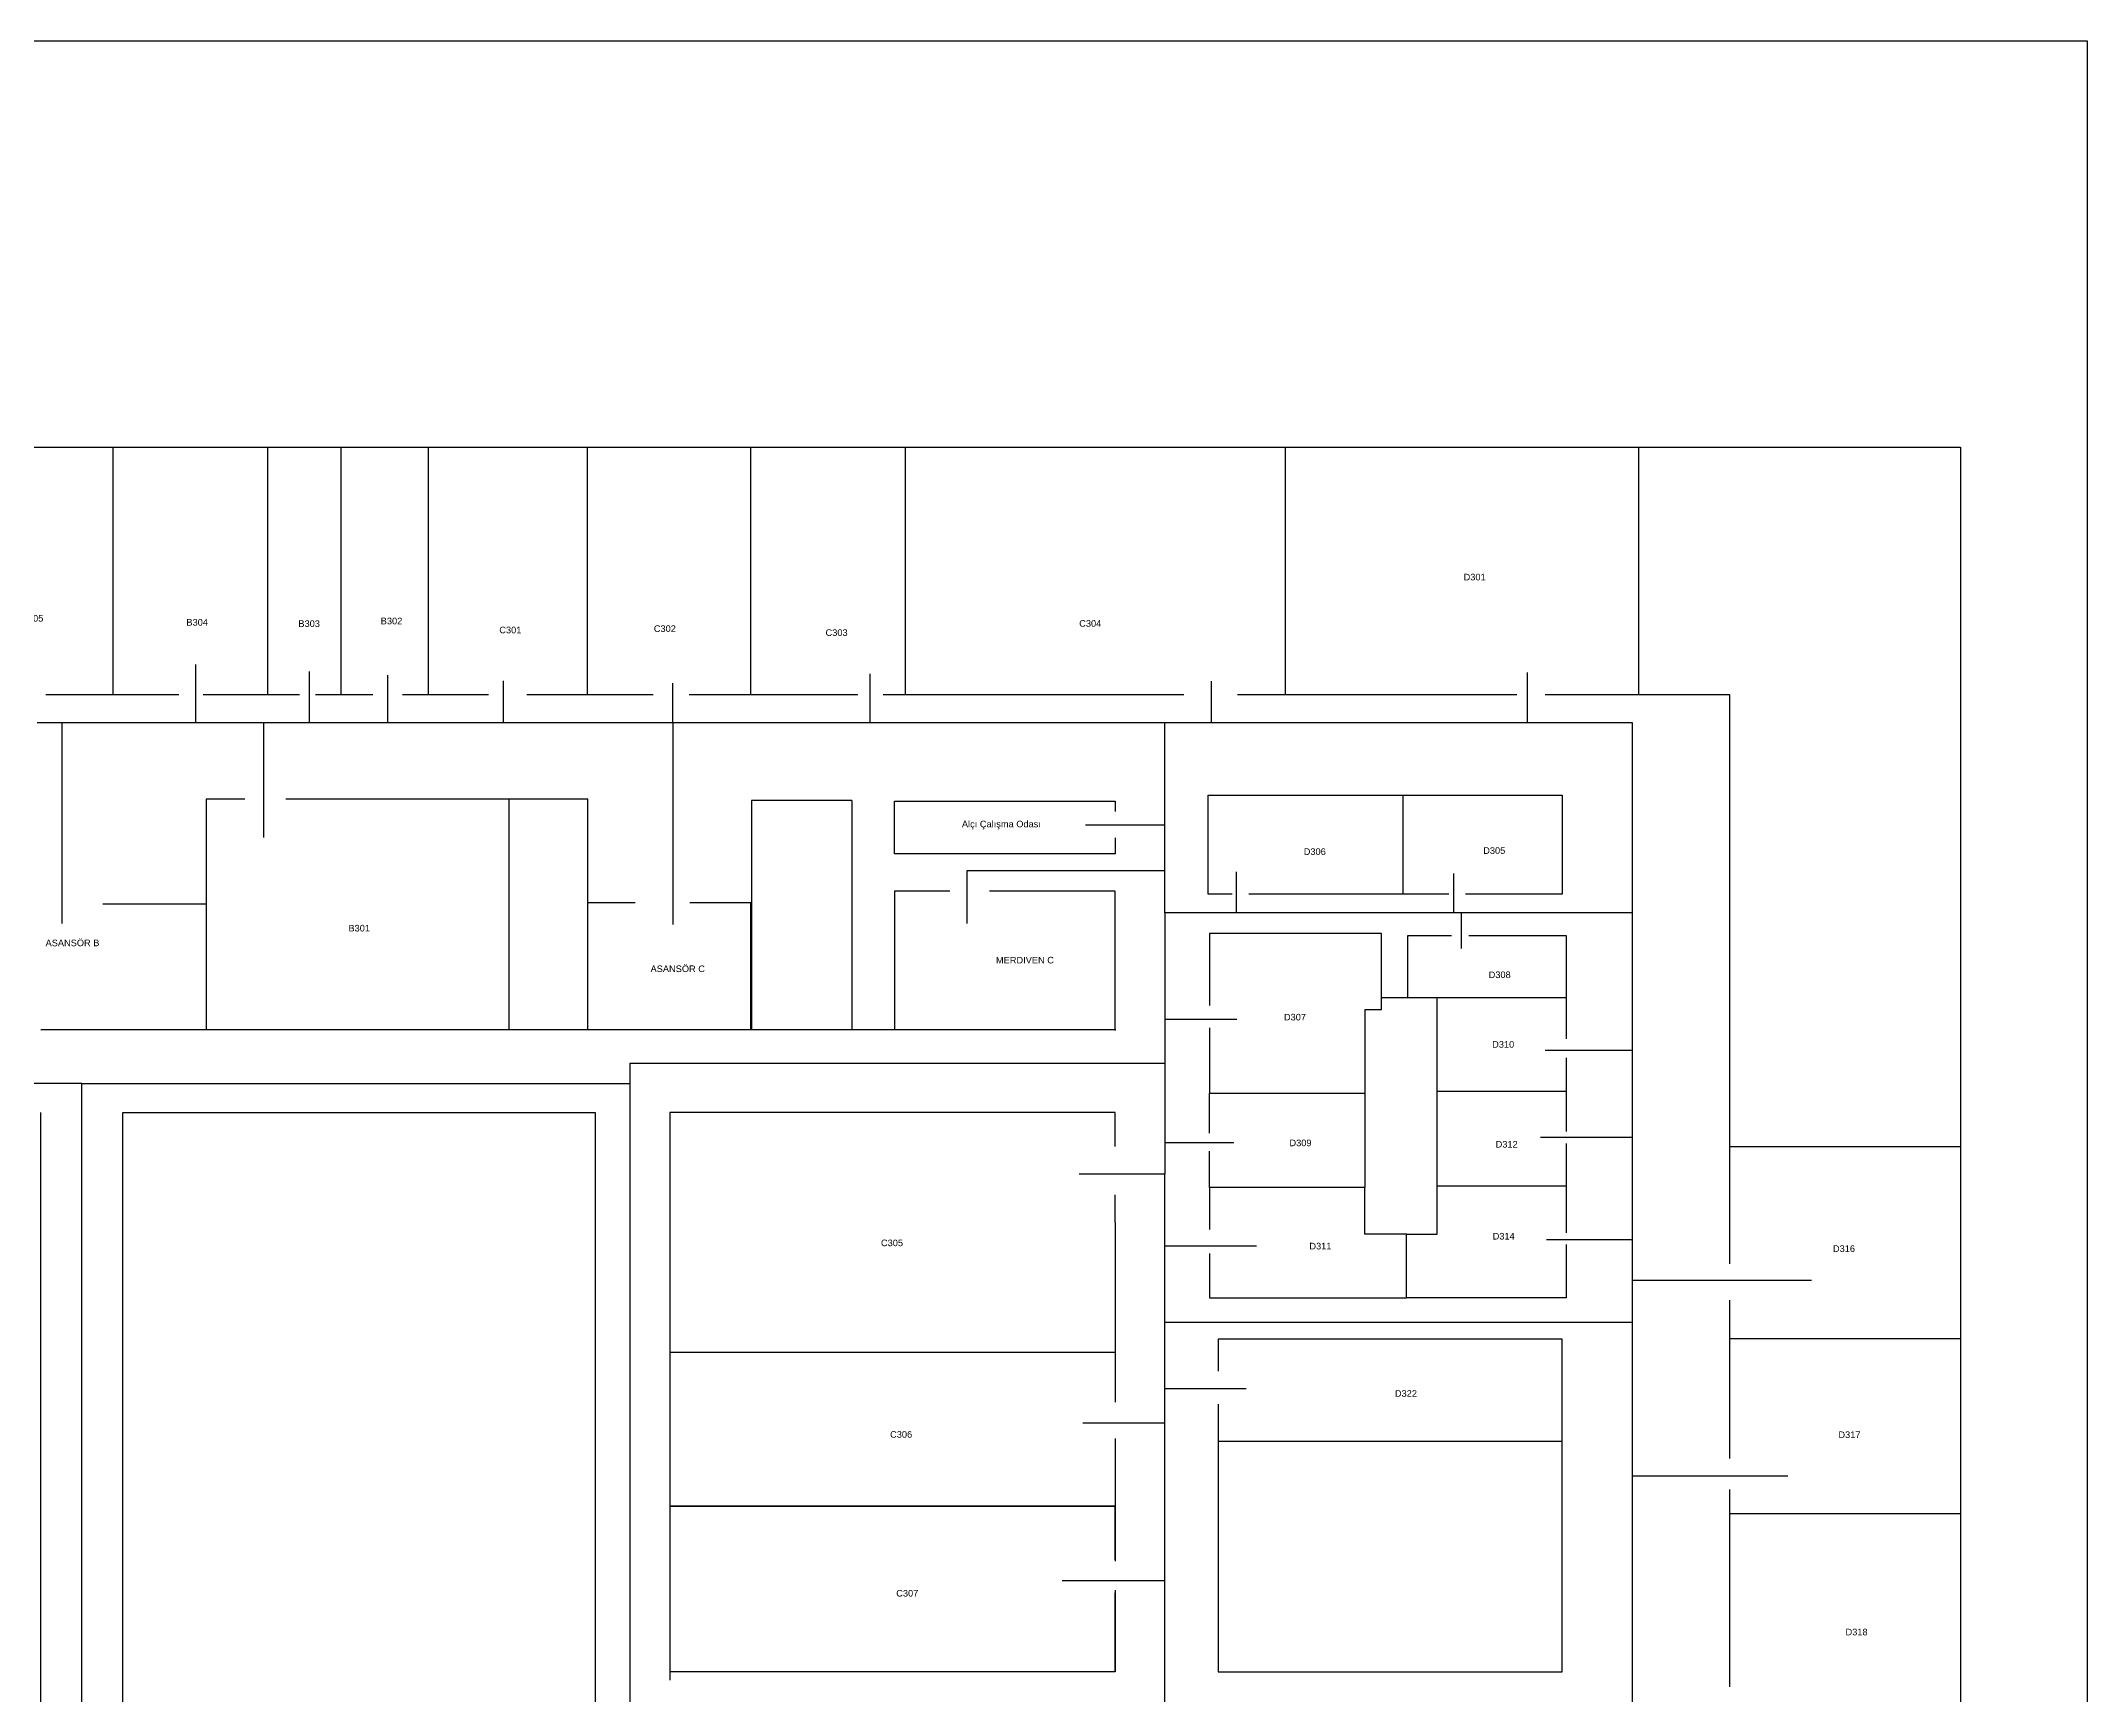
# Model space of a CAD drawing. Header units: metres. Extents: x 38820.6 to 38876.2, y 38467.9 to 38509.7.
# Drawn here: x 38845.27 to 38876.24, y 38484.61 to 38509.65 of the extents above; entities that cross this region are included whole.
import ezdxf

# ---------------------------------------------------------------- set-up
doc = ezdxf.new("R2010")
doc.units = ezdxf.units.M
doc.header["$MEASUREMENT"] = 0
for name, color, linetype in [('Paths', 70, 'Continuous'), ('Rooms', 10, 'Continuous'), ('Walls', 140, 'Continuous')]:
    doc.layers.add(name, color=color, linetype=linetype)
doc.styles.add('Annotative', font='arial.ttf')
picture_1 = doc.add_image_def('image1.jpeg', size_in_pixel=(1600, 1200))

msp = doc.modelspace()

# ---------------------------------------------------------------- linework, layer by layer
at = {"layer": 'Paths'}
for points in [[(38845.21, 38499.331), (38847.613, 38499.331), (38847.613, 38500.21)], [(38847.613, 38499.331), (38849.336, 38499.331), (38849.336, 38500.104)], [(38849.336, 38499.331), (38850.521, 38499.331), (38850.521, 38500.051)], [(38850.521, 38499.331), (38852.27, 38499.331), (38852.27, 38499.963)], [(38852.27, 38499.331), (38854.833, 38499.331), (38854.833, 38499.927)], [(38854.833, 38499.331), (38857.82, 38499.331), (38857.82, 38500.071)], [(38857.82, 38499.331), (38862.988, 38499.331), (38862.988, 38499.958)], [(38862.988, 38499.331), (38867.775, 38499.331), (38867.775, 38500.092)], [(38845.584, 38499.331), (38845.584, 38496.291)], [(38848.636, 38499.331), (38848.636, 38497.594)], [(38854.833, 38499.331), (38854.833, 38496.274)], [(38862.281, 38497.778), (38862.281, 38499.331)], [(38867.775, 38499.331), (38869.36, 38499.331), (38869.36, 38496.449), (38869.36, 38490.892), (38872.073, 38490.892)], [(38862.281, 38497.087), (38862.281, 38497.778), (38861.082, 38497.778)], [(38862.281, 38496.449), (38862.281, 38497.087), (38859.288, 38497.087), (38859.288, 38496.29)], [(38866.659, 38496.449), (38863.368, 38496.449), (38863.368, 38497.071)], [(38869.36, 38496.449), (38866.659, 38496.449), (38866.659, 38497.048)], [(38863.368, 38496.449), (38862.281, 38496.449), (38862.281, 38492.493)], [(38866.767, 38496.449), (38866.767, 38495.909)], [(38862.281, 38494.839), (38863.375, 38494.839)], [(38869.36, 38494.369), (38868.041, 38494.369)], [(38854.187, 38484.483), (38854.187, 38494.174), (38862.281, 38494.174)], [(38845.888, 38483.096), (38845.888, 38493.868), (38843.11, 38493.868)], [(38845.888, 38493.868), (38854.187, 38493.868)], [(38869.36, 38493.052), (38867.968, 38493.052)], [(38862.281, 38492.976), (38863.328, 38492.976)], [(38862.281, 38488.725), (38862.281, 38492.493), (38860.987, 38492.493)], [(38869.36, 38491.498), (38868.059, 38491.498)], [(38862.281, 38491.41), (38863.669, 38491.41)], [(38869.36, 38490.892), (38869.36, 38487.926), (38871.713, 38487.926)], [(38869.36, 38490.247), (38862.281, 38490.247)], [(38862.281, 38489.248), (38863.514, 38489.248)], [(38862.281, 38486.338), (38862.281, 38488.725), (38861.044, 38488.725)], [(38869.36, 38487.926), (38869.36, 38484.467), (38871.803, 38484.467)], [(38867.601, 38484.065), (38862.281, 38484.065), (38862.281, 38486.338), (38860.728, 38486.338)]]:
    msp.add_lwpolyline(points, dxfattribs=at)
at = {"layer": 'Walls'}
for points in [[(38831.497, 38489.992), (38824.879, 38489.992), (38824.879, 38503.504), (38869.458, 38503.504)], [(38845.341, 38499.759), (38846.363, 38499.759), (38846.363, 38503.504)], [(38847.724, 38499.759), (38848.705, 38499.759), (38848.705, 38503.504)], [(38849.426, 38499.759), (38849.815, 38499.759), (38849.815, 38503.504)], [(38850.74, 38499.759), (38851.137, 38499.759), (38851.137, 38503.504)], [(38852.627, 38499.759), (38853.543, 38499.759), (38853.543, 38503.504)], [(38855.08, 38499.759), (38856.017, 38499.759), (38856.017, 38503.504)], [(38858.018, 38499.759), (38858.355, 38499.759), (38858.355, 38503.504)], [(38863.382, 38499.759), (38864.111, 38499.759), (38864.111, 38503.504)], [(38869.458, 38503.504), (38874.326, 38503.504), (38874.326, 38476.146), (38869.458, 38476.146)], [(38869.458, 38499.759), (38869.458, 38503.504)], [(38846.363, 38499.759), (38847.357, 38499.759)], [(38848.705, 38499.759), (38849.184, 38499.759)], [(38849.815, 38499.759), (38850.293, 38499.759)], [(38851.137, 38499.759), (38852.043, 38499.759)], [(38853.543, 38499.759), (38854.539, 38499.759)], [(38856.017, 38499.759), (38857.633, 38499.759)], [(38858.355, 38499.759), (38862.571, 38499.759)], [(38864.111, 38499.759), (38866.785, 38499.759)], [(38866.785, 38499.759), (38867.612, 38499.759)], [(38868.039, 38499.759), (38869.458, 38499.759)], [(38869.458, 38499.759), (38870.832, 38499.759), (38870.832, 38499.608)], [(38870.832, 38499.608), (38870.832, 38491.139)], [(38848.357, 38498.171), (38847.769, 38498.171), (38847.769, 38494.687)], [(38853.55, 38494.687), (38853.55, 38498.171), (38848.978, 38498.171)], [(38852.357, 38494.687), (38852.357, 38498.171)], [(38857.545, 38498.152), (38856.026, 38498.152), (38856.026, 38494.687)], [(38857.545, 38498.152), (38857.545, 38494.687)], [(38861.53, 38497.343), (38858.193, 38497.343), (38858.193, 38498.142), (38861.53, 38498.142), (38861.53, 38497.987)], [(38863.302, 38496.732), (38862.94, 38496.732), (38862.94, 38498.232), (38868.299, 38498.232)], [(38865.884, 38498.232), (38865.884, 38496.732)], [(38868.299, 38498.232), (38868.299, 38496.732), (38866.836, 38496.732)], [(38861.53, 38497.585), (38861.53, 38497.343)], [(38859.03, 38496.78), (38858.193, 38496.78), (38858.193, 38494.687)], [(38861.53, 38494.687), (38861.53, 38496.78), (38859.629, 38496.78)], [(38866.581, 38496.732), (38863.556, 38496.732)], [(38846.204, 38496.587), (38847.769, 38496.587)], [(38854.265, 38496.601), (38853.55, 38496.601)], [(38856.015, 38494.687), (38856.015, 38496.601), (38855.094, 38496.601)], [(38865.313, 38494.988), (38865.564, 38494.988), (38865.564, 38496.14), (38862.958, 38496.14), (38862.958, 38495.05)], [(38865.963, 38495.162), (38865.963, 38496.108), (38866.625, 38496.108)], [(38866.886, 38496.108), (38868.36, 38496.108), (38868.36, 38495.162), (38866.404, 38495.162)], [(38865.942, 38491.587), (38866.404, 38491.587), (38866.404, 38495.162), (38865.564, 38495.162)], [(38868.36, 38495.162), (38868.36, 38494.545)], [(38865.313, 38494.988), (38865.313, 38493.72)], [(38845.269, 38494.687), (38854.789, 38494.687), (38854.789, 38494.676)], [(38854.789, 38494.687), (38861.53, 38494.687), (38861.53, 38494.669)], [(38862.958, 38494.708), (38862.958, 38493.72), (38865.313, 38493.72)], [(38868.36, 38494.254), (38868.36, 38493.744), (38866.404, 38493.744)], [(38865.313, 38493.72), (38865.313, 38492.295), (38862.958, 38492.295), (38862.958, 38492.843)], [(38862.958, 38493.115), (38862.958, 38493.72)], [(38868.36, 38493.744), (38868.36, 38493.138)], [(38845.269, 38483.664), (38845.269, 38493.43)], [(38846.511, 38493.43), (38853.657, 38493.43), (38853.657, 38481.563), (38846.511, 38481.563), (38846.511, 38493.43)], [(38854.789, 38493.43), (38854.789, 38484.834)], [(38861.53, 38492.911), (38861.53, 38493.43), (38854.789, 38493.43)], [(38868.36, 38492.96), (38868.36, 38492.314), (38866.404, 38492.314)], [(38874.326, 38492.907), (38870.832, 38492.907)], [(38861.53, 38491.764), (38861.53, 38492.182)], [(38862.958, 38492.295), (38862.958, 38491.657)], [(38862.958, 38491.293), (38862.958, 38490.62), (38865.942, 38490.62), (38865.942, 38491.587), (38865.313, 38491.587), (38865.313, 38492.295)], [(38868.36, 38492.314), (38868.36, 38491.604)], [(38861.53, 38491.764), (38861.53, 38489.04)], [(38868.36, 38491.431), (38868.36, 38490.62), (38865.942, 38490.62)], [(38870.832, 38490.587), (38870.832, 38488.187)], [(38868.299, 38489.998), (38863.091, 38489.998), (38863.091, 38489.511)], [(38868.299, 38484.958), (38868.299, 38489.998)], [(38874.326, 38490), (38870.832, 38490)], [(38861.53, 38489.795), (38854.789, 38489.795)], [(38863.091, 38489.012), (38863.091, 38484.958), (38868.299, 38484.958)], [(38861.53, 38488.492), (38861.53, 38486.636)], [(38863.091, 38488.454), (38868.299, 38488.454)], [(38870.832, 38487.72), (38870.832, 38484.732)], [(38861.53, 38487.469), (38854.789, 38487.469)], [(38854.789, 38487.469), (38861.53, 38487.469)], [(38861.53, 38486.656), (38861.53, 38487.469)], [(38874.326, 38487.353), (38870.832, 38487.353)], [(38861.53, 38486.195), (38861.53, 38484.958), (38854.789, 38484.958)], [(38861.53, 38484.958), (38861.53, 38484.958), (38861.53, 38486.155)]]:
    msp.add_lwpolyline(points, dxfattribs=at)

# ---------------------------------------------------------------- texts
at = {"layer": 'Rooms', "char_height": 0.1, "attachment_point": 1, "style": 'Annotative'}
for s, insert, width in [('D301', (38866.806, 38501.585), 0.33162), ('B305', (38844.979, 38500.961), 0.3049), ('B304', (38847.471, 38500.9), 0.3049), ('B303', (38849.166, 38500.88), 0.3049), ('B302', (38850.413, 38500.92), 0.3049), ('C301', (38852.208, 38500.784), 0.3367), ('C302', (38854.547, 38500.804), 0.3367), ('C303', (38857.147, 38500.744), 0.3367), ('C304', (38860.987, 38500.883), 0.3367), ('Alçı Çalışma Odası', (38859.211, 38497.846), 1.24435), ('D306', (38864.386, 38497.428), 0.33162), ('D305', (38867.103, 38497.444), 0.33162), ('B301', (38849.924, 38496.269), 0.3367), ('ASANSÖR B', (38845.339, 38496.046), 0.84809), ('MERDIVEN C', (38859.727, 38495.785), 0.97439), ('ASANSÖR C', (38854.498, 38495.654), 1.04234), ('D308', (38867.185, 38495.563), 0.33162), ('D307', (38864.086, 38494.922), 0.33162), ('D310', (38867.238, 38494.509), 0.33162), ('D309', (38864.17, 38493.018), 0.33162), ('D312', (38867.291, 38492.997), 0.33162), ('C305', (38857.986, 38491.504), 0.3367), ('D311', (38864.471, 38491.455), 0.33162), ('D314', (38867.246, 38491.605), 0.33162), ('D316', (38872.397, 38491.417), 0.33162), ('D322\\P', (38865.766, 38489.224), 0.33162), ('C306', (38858.124, 38488.604), 0.3367), ('D317', (38872.48, 38488.599), 0.33162), ('C307', (38858.217, 38486.199), 0.33162), ('D318', (38872.588, 38485.612), 0.33162)]:
    msp.add_mtext(s, dxfattribs=dict(at, insert=insert, width=width))

# ---------------------------------------------------------------- pictures from other files: only their frames are drawn
at = {"layer": 'Walls'}
image = msp.add_image(picture_1, insert=(38820.586, 38467.909), size_in_units=(55.659, 41.744), dxfattribs=at)
image.dxf.flags = 6

doc.saveas('drawing.dxf')
